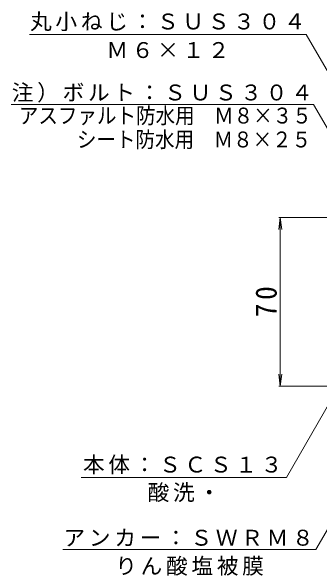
# Model space of a CAD drawing. Units: millimetres, scale not verified. Extents: x -286 to 225, y -346 to 327.
# Drawn here: x -241.6 to -113.7, y -103.5 to 130.9 of the extents above; entities that cross this region are included whole.
import ezdxf
from ezdxf.enums import TextEntityAlignment as Align

# ---------------------------------------------------------------- set-up
doc = ezdxf.new("R2010")
doc.units = ezdxf.units.MM
doc.header["$LTSCALE"] = 3
doc.layers.add('0-4_その他', color=7, linetype='Continuous', lineweight=9)
doc.layers.add('0-5_寸法', color=7, linetype='Continuous', lineweight=9)
doc.styles.add('ＭＳ ゴシック', font='')
doc.styles.get('ＭＳ ゴシック').set_extended_font_data('MS Gothic')

msp = doc.modelspace()

# ---------------------------------------------------------------- linework, layer by layer
at = {"layer": '0-4_その他'}
for p, q in [((-130.068, 45.162), (-130.72, 40.205)), ((-72.741, 45.162), (-130.668, 45.162)), ((-130.068, -24.838), (-130.068, 45.162)), ((-130.068, 45.162), (-129.415, 40.205)), ((-130.068, -24.838), (-130.72, -19.881)), ((-130.068, -24.838), (-129.415, -19.881)), ((-81.733, -24.838), (-130.668, -24.838))]:
    msp.add_line(p, q, dxfattribs=at)
at = {"layer": '0-5_寸法'}
for p, q in [((-119.291, 121.162), (-234.089, 121.162)), ((-71.727, 38.779), (-119.291, 121.162)), ((-116.255, 92.162), (-241.618, 92.162)), ((-58.891, -7.194), (-116.255, 92.162)), ((-109.068, -30.694), (-127.543, -62.694)), ((-127.543, -62.694), (-212.633, -62.694)), ((-102.544, -70.551), (-115.329, -92.694)), ((-115.329, -92.694), (-220.201, -92.694))]:
    msp.add_line(p, q, dxfattribs=at)

# ---------------------------------------------------------------- texts
at = {"layer": '0-4_その他', "color": 2, "insert": (-131.422, 3.787), "char_height": 8.798, "attachment_point": 7, "rotation": 90, "style": 'ＭＳ ゴシック'}
msp.add_mtext('\\T1.27;\\W0.95;70', dxfattribs=at)
at = {"layer": '0-5_寸法', "color": 6, "style": 'ＭＳ ゴシック', "width": 0.9}
for s, p in [('アスファルト防水用\u3000Ｍ８×３５', (-238.496, 82.271)), ('シート防水用\u3000Ｍ８×２５', (-214.413, 72.345))]:
    msp.add_text(s, height=6.598, dxfattribs=at).set_placement(p, align=Align.BOTTOM_LEFT)
at = {"layer": '0-5_寸法', "char_height": 6.598, "attachment_point": 7, "style": 'ＭＳ ゴシック'}
for s, insert in [('\\T1.17;丸小ねじ：ＳＵＳ３０４', (-233.852, 122.589)), ('\\T1.17;Ｍ６×１２', (-202.19, 111.356)), ('\\T1.17;注）ボルト：ＳＵＳ３０４', (-241.411, 92.978)), ('\\T1.17;本体：ＳＣＳ１３', (-211.901, -61.396)), ('\\T1.17;酸洗・', (-185.088, -72.963)), ('\\T1.17;アンカー：ＳＷＲＭ８', (-219.974, -91.383)), ('\\T1.17;りん酸塩被膜', (-198.515, -103.521))]:
    msp.add_mtext(s, dxfattribs=dict(at, insert=insert))

doc.saveas('drawing.dxf')
